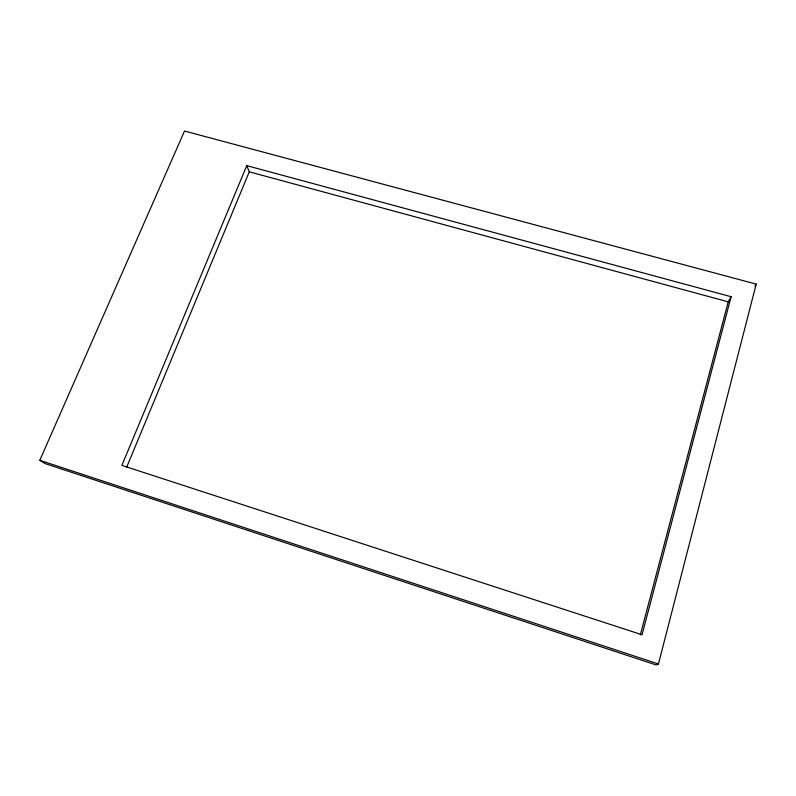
<?xml version="1.0" encoding="UTF-8"?>
<svg xmlns="http://www.w3.org/2000/svg" width="796" height="796" viewBox="0 0 796 796"><rect width="100%" height="100%" fill="white"/><g stroke="black" fill="none" stroke-linecap="round" stroke-linejoin="round"><path stroke-width="1.19" d="M658.451 663.993L756.2 284.112L184.513 131.032L39.8 460.297L44.934 463.541L656.193 664.968L658.451 663.993L39.8 460.297M640.332 634.9L728.231 301.853L731.126 296.719L246.76 165.628L121.878 465.381L642.044 634.77L731.126 296.719M126.564 467.451L249.287 171.807L246.76 165.628M754.926 286.212L756.2 284.112M249.287 171.807L728.231 301.853"/></g></svg>
